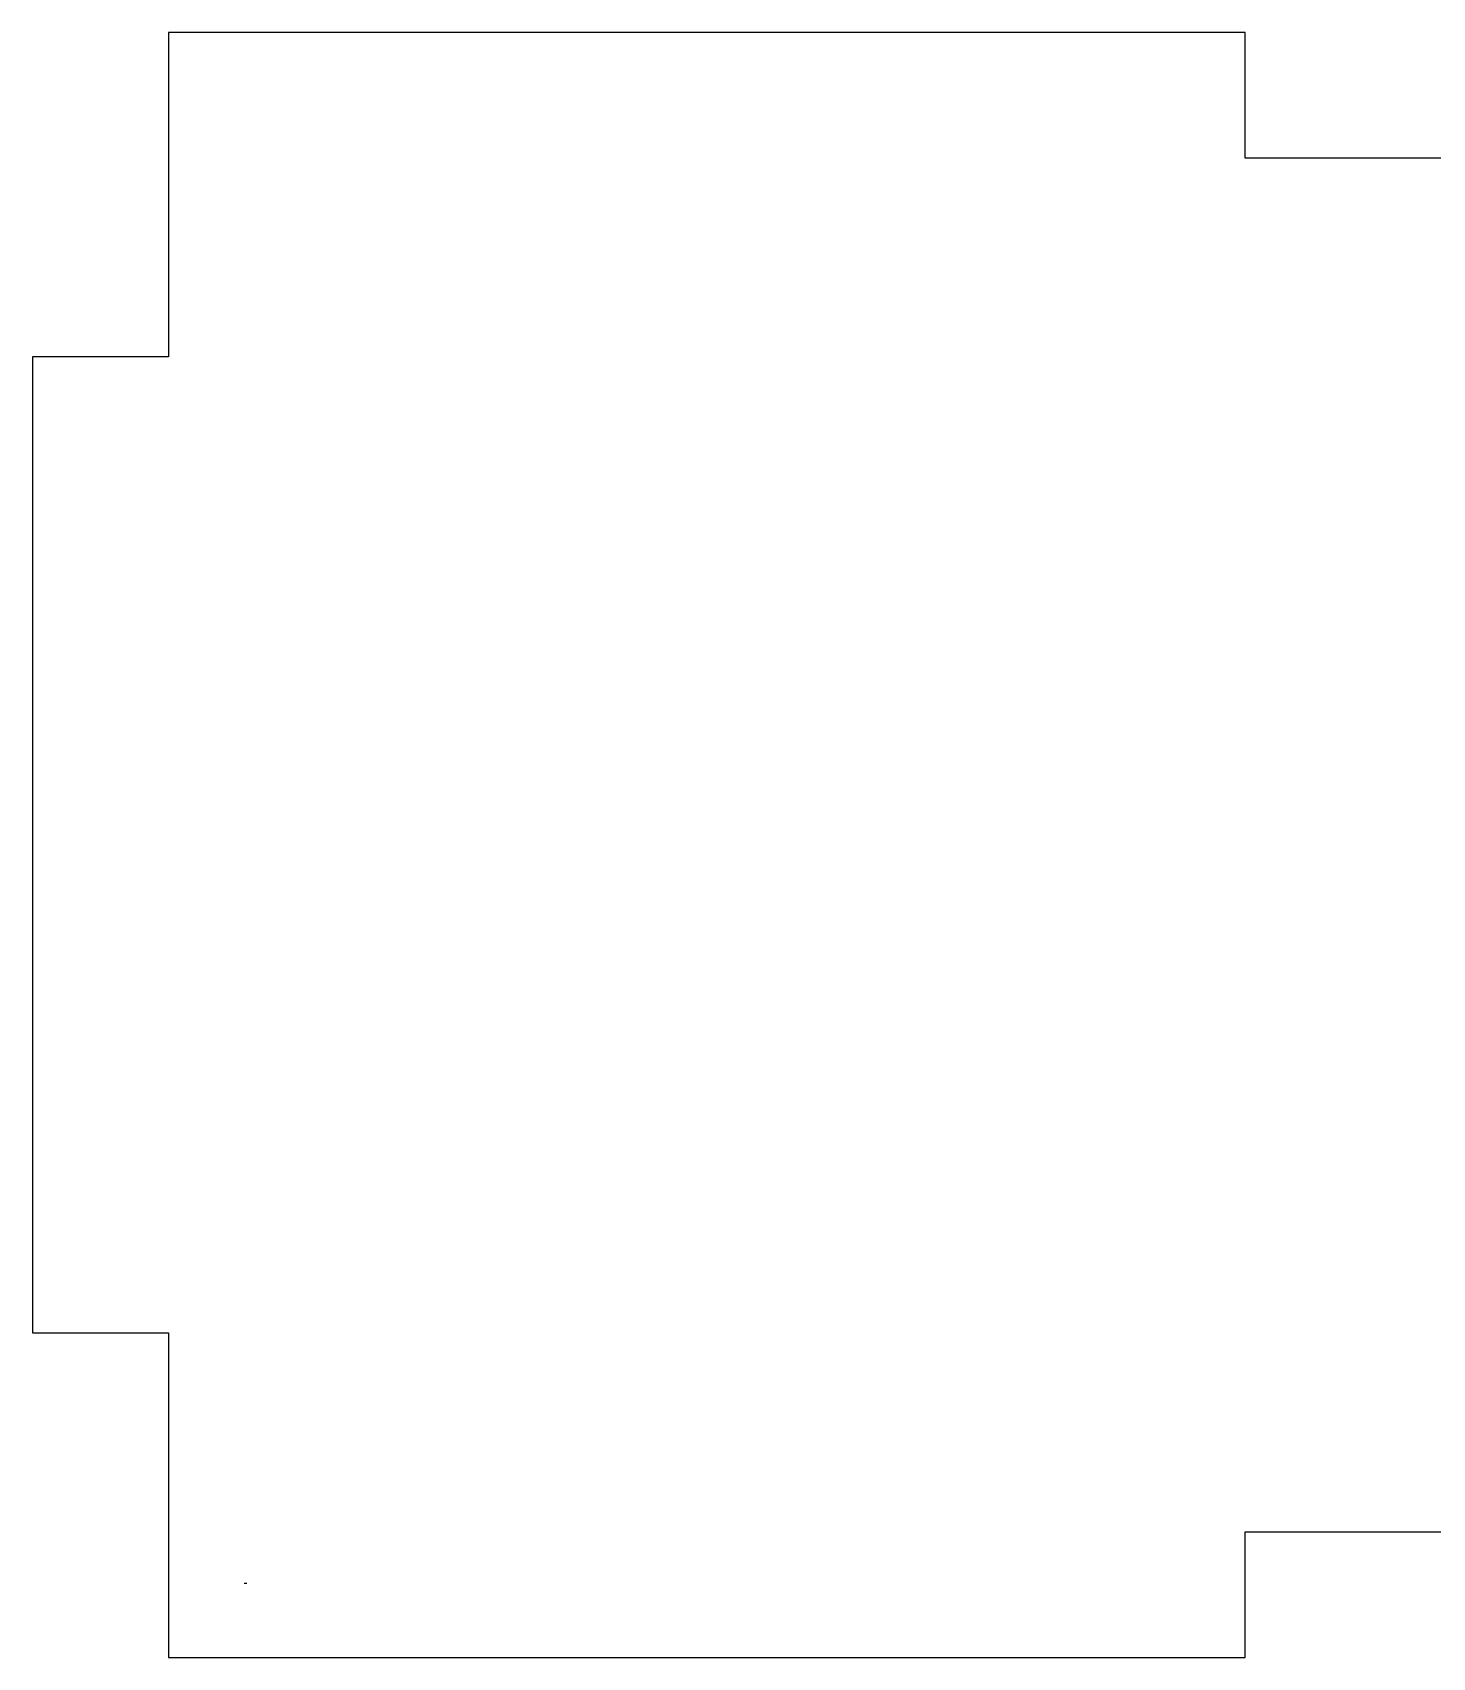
# Model space of a CAD drawing. Header units: inches. Extents: x -84 to 3020, y -51 to 1653.
# Drawn here: x -84 to 472, y -29 to 617 of the extents above; entities that cross this region are included whole.
import ezdxf

# ---------------------------------------------------------------- set-up
doc = ezdxf.new("R2010")
doc.units = ezdxf.units.IN
doc.header["$LTSCALE"] = 10
doc.header["$MEASUREMENT"] = 0
doc.layers.add('A-ROOF', color=2, linetype='CONTINUOUS')
doc.layers.add('A-WALL', color=5, linetype='CONTINUOUS')

msp = doc.modelspace()

# ---------------------------------------------------------------- linework, layer by layer
at = {"layer": 'A-ROOF'}
for p, q in [((397.87, 616.51), (-30.13, 616.51)), ((-30.13, 616.51), (-30.13, 487.51)), ((397.87, 566.51), (397.87, 616.51)), ((515.87, 566.51), (397.87, 566.51)), ((-30.13, 487.51), (-84.13, 487.51)), ((-84.13, 487.51), (-84.13, 99.51)), ((-84.13, 99.51), (-30.13, 99.51)), ((-30.13, 99.51), (-30.13, -29.49)), ((397.87, -29.49), (397.87, 20.51)), ((397.87, 20.51), (515.87, 20.51)), ((-30.13, -29.49), (397.87, -29.49))]:
    msp.add_line(p, q, dxfattribs=at)
at = {"layer": 'A-WALL'}
msp.add_line((0, 0), (1, 0), dxfattribs=at)
msp.add_line((0, 0), (1, 0), dxfattribs=at)

doc.saveas('drawing.dxf')
